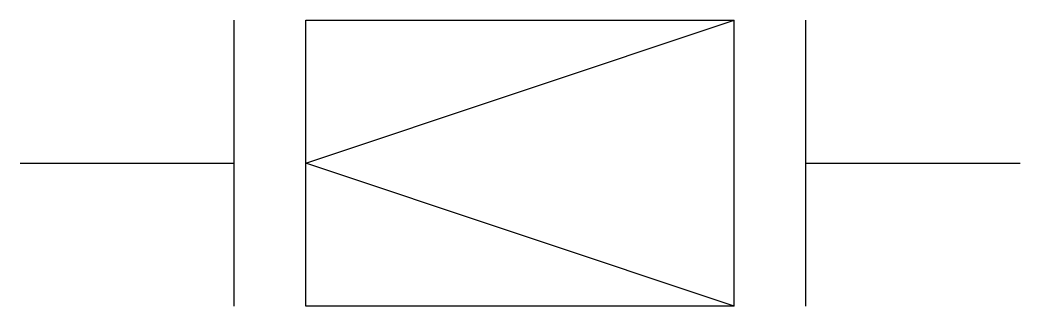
# Model space of a CAD drawing. Extents: x -64.3 to -50.3, y -32.7 to -28.7.
import ezdxf

# ---------------------------------------------------------------- set-up
doc = ezdxf.new("R2010")
doc.units = 0
doc.header["$LTSCALE"] = 1.2
doc.header["$MEASUREMENT"] = 0
doc.layers.get('0').update_dxf_attribs({"linetype": 'CONTINUOUS'})

msp = doc.modelspace()

# ---------------------------------------------------------------- linework, layer by layer
at = {"ltscale": 0.1}
for p, q in [((-61.342, -32.719), (-61.342, -28.719)), ((-60.342, -32.719), (-60.342, -28.719)), ((-54.342, -32.719), (-54.342, -28.719)), ((-53.342, -32.719), (-53.342, -28.719)), ((-64.342, -30.719), (-61.342, -30.719)), ((-53.342, -30.719), (-50.342, -30.719))]:
    msp.add_line(p, q, dxfattribs=at)
at = {"ltscale": 0.25}
for p, q in [((-60.342, -30.719), (-54.342, -28.719)), ((-60.342, -28.719), (-54.342, -28.719)), ((-54.342, -32.719), (-60.342, -30.719)), ((-54.342, -32.719), (-60.342, -32.719))]:
    msp.add_line(p, q, dxfattribs=at)

doc.saveas('drawing.dxf')
